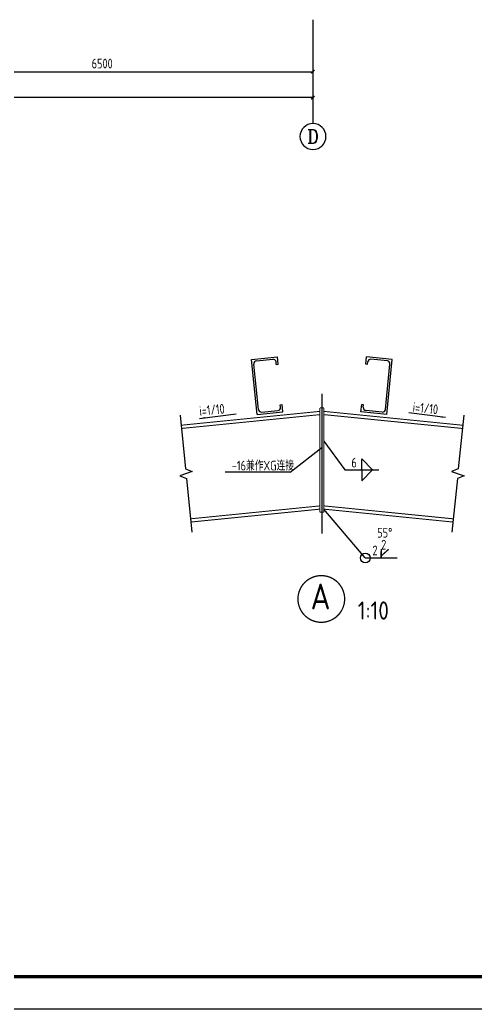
# Model space of a CAD drawing. Header units: millimetres. Extents: x 866561 to 877878, y 40199 to 44891.
# Drawn here: x 877446.5 to 877587.2, y 40208.1 to 40513.2 of the extents above; entities that cross this region are included whole.
import ezdxf
from ezdxf.enums import TextEntityAlignment as Align

# ---------------------------------------------------------------- set-up
doc = ezdxf.new("R2010")
doc.units = ezdxf.units.MM
doc.header["$LTSCALE"] = 1000
doc.header["$MEASUREMENT"] = 0
doc.linetypes.add('6', pattern=[8.75, 5, -1.25, 1.25, -1.25])
for name, color, linetype in [('111', 253, '6'), ('AXIS', 3, 'Continuous'), ('AXIS_TEXT', 7, 'Continuous'), ('D2', 6, 'Continuous'), ('DIM', 7, 'Continuous'), ('FEN', 21, 'Continuous'), ('LAYER1', 51, 'Continuous'), ('M_Thin', 7, 'Continuous'), ('STRUCTURE', 7, 'Continuous'), ('文字', 7, 'Continuous'), ('柱子', 8, 'Continuous'), ('独立基础', 2, 'Continuous')]:
    doc.layers.add(name, color=color, linetype=linetype)
doc.styles.add('_TCH_AXIS', font='COMPLEX', dxfattribs={"bigfont": 'GBCBIG'})
doc.styles.add('COMPLEX', font='COMPLEX')
doc.styles.add('GBHZ', font='gbenor.shx', dxfattribs={"width": 0.9, "bigfont": 'gbcbig.shx'})
doc.dimstyles.new('Y50', dxfattribs={"dimscale": 0, "dimtxt": 3, "dimasz": 0.01, "dimexe": 1.2, "dimexo": 1, "dimgap": 1, "dimtad": 1, "dimdec": 0, "dimlfac": 50, "dimzin": 0, "dimdsep": 46, "dimtxsty": 'GBHZ', "dimblk1": 'DX', "dimblk2": 'DX', "dimsah": 1, "dimcen": 0.09, "dimdle": 1, "dimadec": 0, "dimazin": 0, "dimtfac": 1, "dimtdec": 0, "dimtix": 1, "dimtmove": 2, "dimatfit": 3, "dimldrblk": 'DX', "dimfxl": 0, "dimtolj": 1, "dimtzin": 0, "dimarcsym": 0})

# ---------------------------------------------------------------- blocks, each defined once
blk = doc.blocks.new('_AXISO')
blk.add_circle((0, 0), 0.5)
at = {"layer": 'AXIS_TEXT', "style": 'COMPLEX', "width": 1.041667}
blk.add_attdef('A', text='', height=0.56, dxfattribs=at).set_placement((-0.25, -0.28), (0.25, -0.28), align=Align.FIT)
blk = doc.blocks.new('DX')
at = {"color": 0, "linetype": 'ByBlock', "const_width": 40}
blk.add_lwpolyline([(-54, -51), (46, 49)], dxfattribs=at)
blk = doc.blocks.new('*D807')
at = {"layer": 'Defpoints', "color": 0, "transparency": 16777216}
for p in [(877406.91, 40513.23), (877536.91, 40513.23), (877536.91, 40497.23)]:
    blk.add_point(p, dxfattribs=at)
at = {"layer": 'dim', "color": 0, "lineweight": -2, "transparency": 16777216}
for p, q in [((877406.91, 40512.23), (877406.91, 40496.03)), ((877536.91, 40512.23), (877536.91, 40496.03)), ((877406.92, 40497.23), (877536.9, 40497.23))]:
    blk.add_line(p, q, dxfattribs=at)
at = {"layer": 'dim', "color": 0, "lineweight": -2, "transparency": 16777216, "xscale": 0.01, "yscale": 0.01, "zscale": 0.01, "rotation": 180}
blk.add_blockref('DX', (877406.91, 40497.23), dxfattribs=at)
at = {"layer": 'dim', "color": 0, "lineweight": -2, "transparency": 16777216, "xscale": 0.01, "yscale": 0.01, "zscale": 0.01}
blk.add_blockref('DX', (877536.91, 40497.23), dxfattribs=at)
at = {"layer": 'dim', "color": 0, "transparency": 16777216, "insert": (877471.91, 40499.73), "char_height": 3, "attachment_point": 5, "style": 'GBHZ'}
blk.add_mtext('\\A1;6500', dxfattribs=at)
blk = doc.blocks.new('*D808')
at = {"layer": 'Defpoints', "color": 0, "transparency": 16777216}
for p in [(877136.91, 40513.23), (877536.91, 40513.23), (877136.91, 40489.23)]:
    blk.add_point(p, dxfattribs=at)
at = {"layer": 'dim', "color": 0, "lineweight": -2, "transparency": 16777216}
for p, q in [((877136.91, 40512.23), (877136.91, 40488.03)), ((877536.91, 40512.23), (877536.91, 40488.03)), ((877536.9, 40489.23), (877136.92, 40489.23))]:
    blk.add_line(p, q, dxfattribs=at)
at = {"layer": 'dim', "color": 0, "lineweight": -2, "transparency": 16777216, "xscale": 0.01, "yscale": 0.01, "zscale": 0.01, "rotation": 180}
blk.add_blockref('DX', (877136.91, 40489.23), dxfattribs=at)
at = {"layer": 'dim', "color": 0, "lineweight": -2, "transparency": 16777216, "xscale": 0.01, "yscale": 0.01, "zscale": 0.01}
blk.add_blockref('DX', (877536.91, 40489.23), dxfattribs=at)
at = {"layer": 'dim', "color": 0, "transparency": 16777216, "insert": (877336.91, 40491.73), "char_height": 3, "attachment_point": 5, "style": 'GBHZ'}
blk.add_mtext('\\A1;20000', dxfattribs=at)

msp = doc.modelspace()

# ---------------------------------------------------------------- linework, layer by layer
at = {"color": 7}
for p, q in [((877501.911, 40390.323), (877513.244, 40391.744)), ((877577.799, 40390.576), (877566.466, 40391.996))]:
    msp.add_line(p, q, dxfattribs=at)
at = {"color": 86}
for p, q in [((877529.854, 40373.758), (877539.666, 40381.326)), ((877529.854, 40373.758), (877509.809, 40373.758)), ((877553.036, 40347.294, 2), (877540.266, 40362.337)), ((877553.036, 40347.294, 2), (877562.876, 40347.294, 2))]:
    msp.add_line(p, q, dxfattribs=at)
msp.add_line((877858.389, 40208.139), (877017.389, 40208.139))
at = {"color": 0, "const_width": 1}
msp.add_lwpolyline([(877848.389, 40218.139), (877042.389, 40218.139), (877042.389, 40792.139), (877848.389, 40792.139)], close=True, dxfattribs=at)
at = {"color": 7}
for points in [[(877577.799, 40390.576, 0, 0.4, 0), (877576.014, 40390.799, 0.4, 0.4, 0)], [(877501.911, 40390.323, 0, 0.4, 0), (877503.697, 40390.547, 0.4, 0.4, 0)]]:
    msp.add_lwpolyline(points, format="xyseb", dxfattribs=at)
at = {"color": 86, "const_width": 0.4, "elevation": 2}
for points in [[(877557.956, 40347.294), (877557.956, 40350.095)], [(877557.956, 40347.915), (877560.283, 40349.99)]]:
    msp.add_lwpolyline(points, dxfattribs=at)
at = {"ltscale": 0.5, "const_width": 0.4}
msp.add_lwpolyline([(877532.277, 40334.642, 1), (877546.677, 40334.642, 1)], format="xyb", close=True, dxfattribs=at)
at = {"color": 86}
msp.add_circle((877553.036, 40347.294, 2), 1.5, dxfattribs=at)
at = {"layer": '111'}
msp.add_line((877539.666, 40397.854), (877539.666, 40354.861), dxfattribs=at)
at = {"layer": 'AXIS', "color": 0}
msp.add_line((877536.912, 40513.228), (877536.912, 40481.228), dxfattribs=at)
at = {"layer": 'D2'}
for p, q in [((877517.974, 40408.47), (877525.933, 40409.266)), ((877526.158, 40407.017), (877525.933, 40409.266)), ((877553.175, 40407.017), (877553.399, 40409.266)), ((877561.358, 40408.47), (877553.399, 40409.266)), ((877519.666, 40391.551), (877517.974, 40408.47)), ((877520.081, 40393.065), (877518.681, 40407.062)), ((877519.489, 40408.049), (877524.532, 40408.553)), ((877525.597, 40406.961), (877525.519, 40407.746)), ((877525.597, 40406.961), (877526.158, 40407.017)), ((877553.735, 40406.961), (877553.175, 40407.017)), ((877553.735, 40406.961), (877553.814, 40407.746)), ((877559.844, 40408.049), (877554.8, 40408.553)), ((877559.251, 40393.065), (877560.651, 40407.062)), ((877559.666, 40391.551), (877561.358, 40408.47)), ((877526.84, 40394.534), (877527.4, 40394.59)), ((877526.918, 40393.749), (877526.84, 40394.534)), ((877527.625, 40392.347), (877527.4, 40394.59)), ((877551.708, 40392.347), (877551.932, 40394.59)), ((877552.493, 40394.534), (877551.932, 40394.59)), ((877552.414, 40393.749), (877552.493, 40394.534)), ((877519.666, 40391.551), (877527.625, 40392.347)), ((877521.068, 40392.258), (877526.111, 40392.762)), ((877559.666, 40391.551), (877551.708, 40392.347)), ((877558.265, 40392.258), (877553.221, 40392.762))]:
    msp.add_line(p, q, dxfattribs=at)
for centre, start, end in [((877519.578, 40407.152), 95.71062, 185.71062), ((877524.622, 40407.656), 5.71062, 95.71062), ((877554.711, 40407.656), 84.28938, 174.28938), ((877559.754, 40407.152), 354.28938, 84.28938), ((877520.978, 40393.155), 185.71062, 275.71062), ((877526.021, 40393.659), 275.71062, 5.71062), ((877553.311, 40393.659), 174.28938, 264.28938), ((877558.354, 40393.155), 264.28938, 354.28938)]:
    msp.add_arc(centre, 0.902, start, end, dxfattribs=at)
at = {"layer": 'DIM'}
for p, q in [((877552.002, 40377.862), (877555.222, 40374.442)), ((877552.002, 40374.442), (877552.002, 40377.862)), ((877552.002, 40371.022), (877555.222, 40374.442)), ((877552.002, 40374.442), (877552.002, 40371.022))]:
    msp.add_line(p, q, dxfattribs=at)
at = {"layer": 'FEN'}
msp.add_line((877557.956, 40347.294, 2), (877557.956, 40349.294, 2), dxfattribs=at)
at = {"layer": 'FEN', "elevation": 0.362}
msp.add_lwpolyline([(877540.266, 40362.337, 0, 0.4, 0), (877542.288, 40359.955, 0.4, 0.4, 0)], format="xyseb", dxfattribs=at)
at = {"layer": 'M_Thin'}
for points in [[(877495.943, 40391.34), (877497.6, 40374.772), (877499.689, 40373.976), (877495.808, 40372.583), (877497.898, 40371.787), (877499.555, 40355.22)], [(877583.39, 40391.34), (877581.733, 40374.772), (877579.643, 40373.976), (877583.524, 40372.583), (877581.434, 40371.787), (877579.778, 40355.22)]]:
    msp.add_lwpolyline(points, dxfattribs=at)
at = {"layer": '柱子', "const_width": 0.3}
for points in [[(877496.256, 40388.205), (877539.066, 40392.486)], [(877496.356, 40387.21), (877539.066, 40391.481)], [(877539.066, 40393.546), (877539.066, 40361.397)], [(877539.066, 40393.546), (877540.266, 40393.546)], [(877540.266, 40393.546), (877540.266, 40361.397)], [(877540.266, 40392.486), (877583.076, 40388.205)], [(877540.266, 40391.481), (877582.977, 40387.21)], [(877499.142, 40359.349), (877539.066, 40363.342)], [(877540.266, 40363.342), (877580.19, 40359.349)], [(877499.241, 40358.354), (877539.066, 40362.337)], [(877539.066, 40361.397), (877540.266, 40361.397)], [(877540.266, 40362.337), (877580.091, 40358.354)]]:
    msp.add_lwpolyline(points, dxfattribs=at)
at = {"layer": '独立基础', "color": 7}
for p, q in [((877540.266, 40383.337), (877546.739, 40374.442)), ((877546.739, 40374.442), (877557.265, 40374.442))]:
    msp.add_line(p, q, dxfattribs=at)

# ---------------------------------------------------------------- block references
at = {"layer": 'AXIS', "color": 0}
ref = msp.add_blockref('_AXISO', (877536.912, 40477.228), dxfattribs=dict(at, xscale=-8, yscale=8, zscale=8))
ref.add_attrib('A', 'D', dxfattribs={"layer": 'AXIS_TEXT', "color": 0, "height": 4.353, "style": '_TCH_AXIS'}).set_placement((877535.15, 40475.052), (877538.673, 40475.052), align=Align.FIT)

# ---------------------------------------------------------------- texts
at = {"color": 7, "ltscale": 0.5, "style": 'GBHZ', "width": 0.9}
for rotation, p in [(5.68843, (877502.014, 40391.07)), (354.31157, (877567.547, 40392.333))]:
    msp.add_text('i=1/10', height=3, rotation=rotation, dxfattribs=at).set_placement(p)
at = {"layer": 'FEN', "style": 'GBHZ', "width": 0.9}
for s, p in [('55%%d', (877556.726, 40353.561)), ('2', (877557.953, 40349.881)), ('2', (877555.272, 40348.103))]:
    msp.add_text(s, height=3, dxfattribs=at).set_placement(p)
at = {"layer": 'LAYER1', "color": 7, "style": 'GBHZ', "width": 0.9}
msp.add_text('-16兼作XG连接', height=3, dxfattribs=at).set_placement((877511.874, 40374.252))
at = {"layer": 'STRUCTURE', "color": 4, "style": 'GBHZ', "width": 0.9}
msp.add_text('6', height=3, dxfattribs=at).set_placement((877548.763, 40375.166))
at = {"layer": '文字', "color": 6, "style": 'GBHZ'}
for s, height, p in [('A', 8, (877536.178, 40331.418)), ('1:10', 5.6, (877550.73, 40328.278, -0.009))]:
    msp.add_text(s, height=height, dxfattribs=at).set_placement(p)

# ---------------------------------------------------------------- dimensions: what is measured, and where the dimension line sits
at = {"layer": 'dim'}
for base, p1, p2, picture, middle in [((877136.912, 40489.228), (877536.912, 40513.228), (877136.912, 40513.228), '*D808', (877336.912, 40491.728)), ((877536.912, 40497.228), (877406.912, 40513.228), (877536.912, 40513.228), '*D807', (877471.912, 40499.728))]:
    dim = msp.add_linear_dim(base=base, p1=p1, p2=p2, dimstyle='Y50', override={"dimscale": 1}, dxfattribs=at)
    dim.commit()
    dim.dimension.update_dxf_attribs({"geometry": picture, "text_midpoint": middle})

doc.saveas('drawing.dxf')
